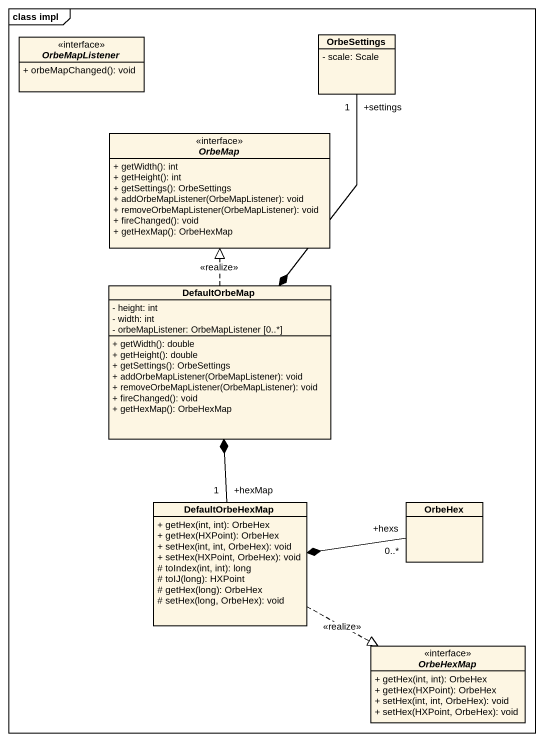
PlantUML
@startuml
mainframe class impl
hide circle
hide empty members
skinparam classAttributeIconSize 0
interface OrbeMapListener <<interface>> {
  + orbeMapChanged(): void
}
class OrbeSettings {
  - scale: Scale
}
interface OrbeMap <<interface>> {
  + getWidth(): int
  + getHeight(): int
  + getSettings(): OrbeSettings
  + addOrbeMapListener(OrbeMapListener): void
  + removeOrbeMapListener(OrbeMapListener): void
  + fireChanged(): void
  + getHexMap(): OrbeHexMap
}
class DefaultOrbeMap {
  - height: int
  - width: int
  - orbeMapListener: OrbeMapListener [0..*]
  + getWidth(): double
  + getHeight(): double
  + getSettings(): OrbeSettings
  + addOrbeMapListener(OrbeMapListener): void
  + removeOrbeMapListener(OrbeMapListener): void
  + fireChanged(): void
  + getHexMap(): OrbeHexMap
}
class DefaultOrbeHexMap {
  + getHex(int, int): OrbeHex
  + getHex(HXPoint): OrbeHex
  + setHex(int, int, OrbeHex): void
  + setHex(HXPoint, OrbeHex): void
  # toIndex(int, int): long
  # toIJ(long): HXPoint
  # getHex(long): OrbeHex
  # setHex(long, OrbeHex): void
}
class OrbeHex
interface OrbeHexMap <<interface>> {
  + getHex(int, int): OrbeHex
  + getHex(HXPoint): OrbeHex
  + setHex(int, int, OrbeHex): void
  + setHex(HXPoint, OrbeHex): void
}
OrbeSettings "+settings\n1" --* DefaultOrbeMap
DefaultOrbeMap .up.|> OrbeMap : <<realize>>
DefaultOrbeHexMap "+hexMap\n1" -up-* DefaultOrbeMap
DefaultOrbeHexMap .right.|> OrbeHexMap : <<realize>>
OrbeHex "+hexs\n0..*" -left-* DefaultOrbeHexMap
@enduml
